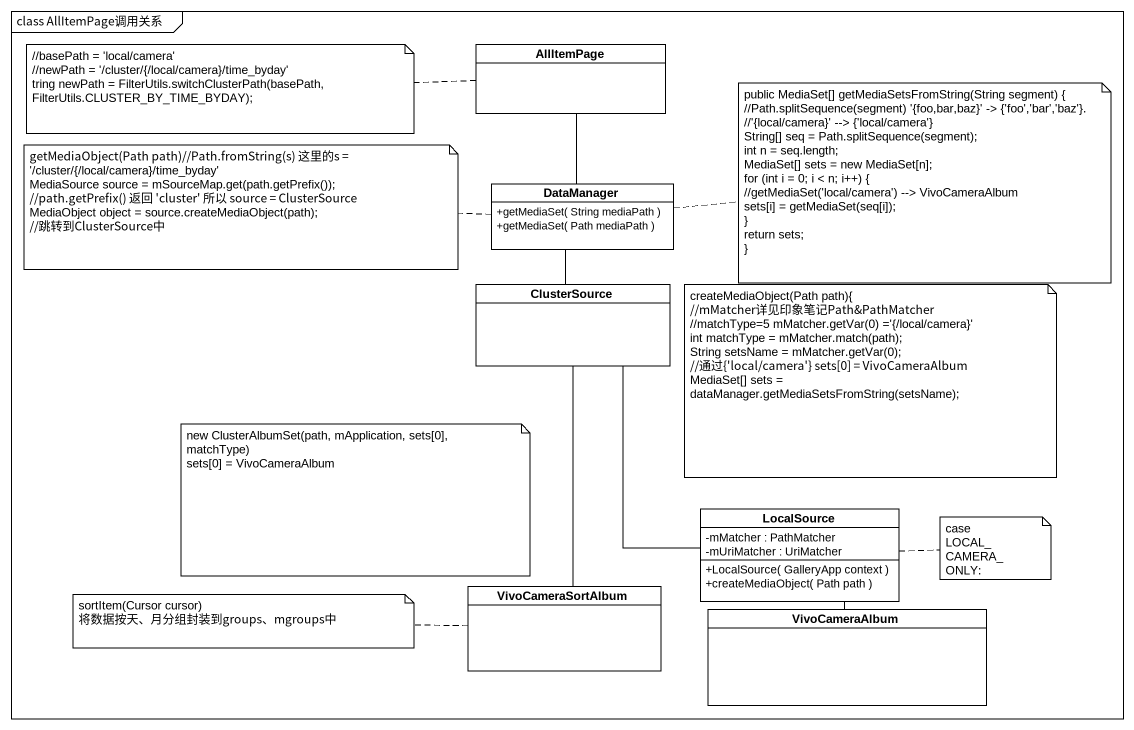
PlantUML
@startuml
mainframe class AllItemPage调用关系
hide circle
hide empty members
skinparam classAttributeIconSize 0
class AllItemPage
class DataManager {
  +getMediaSet( String mediaPath )
  +getMediaSet( Path mediaPath )
}
class ClusterSource
class LocalSource {
  -mMatcher : PathMatcher
  -mUriMatcher : UriMatcher
  +LocalSource( GalleryApp context )
  +createMediaObject( Path path )
}
class VivoCameraSortAlbum
class VivoCameraAlbum
AllItemPage -- DataManager
DataManager -- ClusterSource
ClusterSource -- LocalSource
ClusterSource -- VivoCameraSortAlbum
LocalSource -- VivoCameraAlbum
note left of AllItemPage
  //basePath = 'local/camera'
  //newPath = '/cluster/{/local/camera}/time_byday'
  tring newPath = FilterUtils.switchClusterPath(basePath, FilterUtils.CLUSTER_BY_TIME_BYDAY);
end note
note right of DataManager
  public MediaSet[] getMediaSetsFromString(String segment) { //Path.splitSequence(segment) '{foo,bar,baz}' -> {'foo','bar','baz'}.
  //'{local/camera}' --> {'local/camera'}
  String[] seq = Path.splitSequence(segment);
  int n = seq.length;
  MediaSet[] sets = new MediaSet[n];
  for (int i = 0; i < n; i++) {
  //getMediaSet('local/camera') --> VivoCameraAlbum
  sets[i] = getMediaSet(seq[i]);
  ~}
  return sets;
  ~}
end note
note left of DataManager
  getMediaObject(Path path)//Path.fromString(s) 这里的s = '/cluster/{/local/camera}/time_byday'
  MediaSource source = mSourceMap.get(path.getPrefix());
  //path.getPrefix() 返回 'cluster' 所以 source = ClusterSource
  MediaObject object = source.createMediaObject(path);
  //跳转到ClusterSource中
end note
note as N4
  createMediaObject(Path path){
  //mMatcher详见印象笔记Path&PathMatcher
  //matchType=5 mMatcher.getVar(0) ='{/local/camera}'
  int matchType = mMatcher.match(path);
  String setsName = mMatcher.getVar(0);
  //通过{'local/camera'} sets[0] = VivoCameraAlbum
  MediaSet[] sets = dataManager.getMediaSetsFromString(setsName);
end note
note as N5
  new ClusterAlbumSet(path, mApplication, sets[0], matchType)
  sets[0] = VivoCameraAlbum
end note
note right of LocalSource : case LOCAL_CAMERA_ONLY:
note left of VivoCameraSortAlbum : sortItem(Cursor cursor) 将数据按天、月分组封装到groups、mgroups中
@enduml
